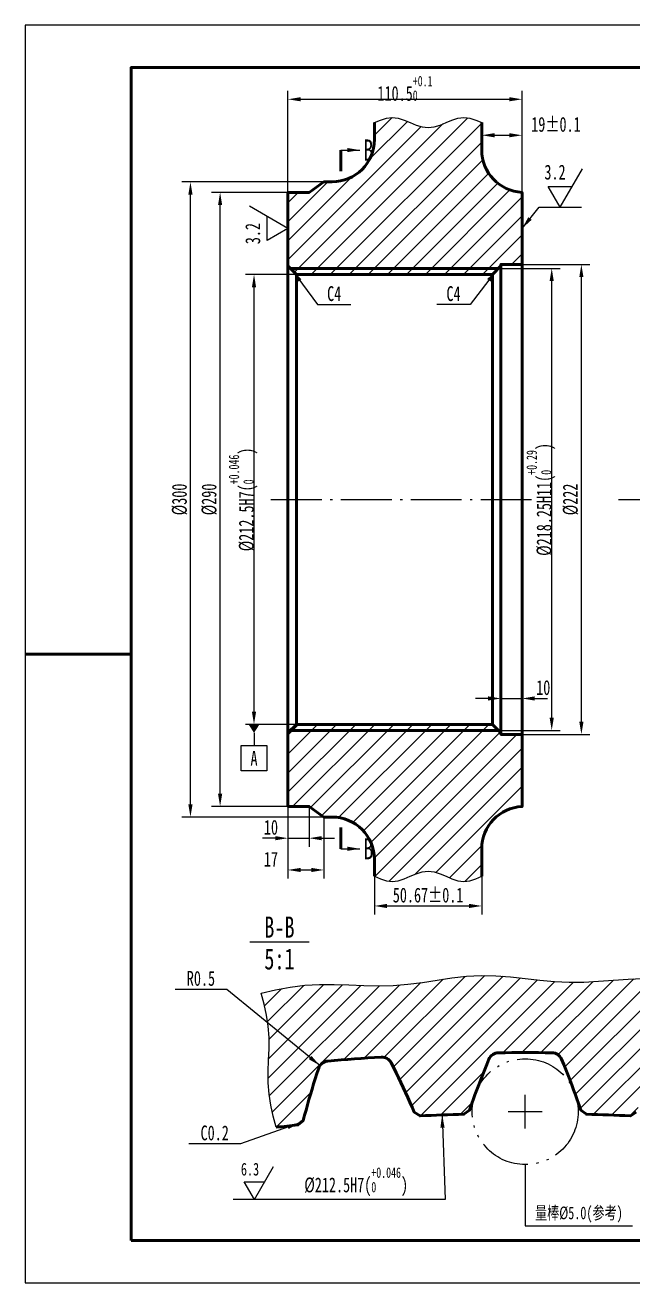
# Model space of a CAD drawing. Header units: millimetres. Extents: x 0 to 840, y 0 to 594.
# Drawn here: x 0 to 287, y 0 to 594 of the extents above; entities that cross this region are included whole.
import ezdxf
from ezdxf.enums import TextEntityAlignment as Align

# ---------------------------------------------------------------- set-up
doc = ezdxf.new("R2010")
doc.units = ezdxf.units.MM
doc.linetypes.add('GB_CENTER', pattern=[33, 24, -4, 1, -4])
doc.linetypes.add('GB_PHANTOM', pattern=[38, 24, -4, 1, -4, 1, -4])
for name, color, linetype, lineweight in [('中心线', 1, 'GB_CENTER', 25), ('剖面线', 8, 'Continuous', 25), ('双点画线', 6, 'GB_PHANTOM', 25), ('图框', 7, 'Continuous', 50), ('图框细', 7, 'Continuous', 25), ('尺寸', 3, 'Continuous', 25), ('文字', 7, 'Continuous', 25), ('波浪线', 3, 'Continuous', 25), ('粗实线', 7, 'Continuous', 50), ('细实线', 3, 'Continuous', 25)]:
    doc.layers.add(name, color=color, linetype=linetype, lineweight=lineweight)
doc.styles.add('HZ', font='simfang.ttf', dxfattribs={"width": 0.7})
doc.dimstyles.new('GB', dxfattribs={"dimscale": 2, "dimtxt": 3.5, "dimasz": 3, "dimexe": 2, "dimexo": 0, "dimgap": 0.8, "dimtad": 1, "dimdec": 3, "dimdsep": 46, "dimtxsty": 'HZ', "dimcen": 2.5, "dimclrd": 3, "dimclre": 3, "dimclrt": 7, "dimazin": 3, "dimtfac": 1, "dimtdec": 3, "dimtmove": 0, "dimatfit": 3, "dimlwd": 25, "dimlwe": 25})

msp = doc.modelspace()

# ---------------------------------------------------------------- hatches: boundary and pattern name
at = {"layer": '剖面线'}
h = msp.add_hatch(dxfattribs=at)
h.set_pattern_fill('ANSI31', scale=2)
h.paths.add_polyline_path([(215.5, 548), (215.5, 535, 0.39963753), (234.5, 515.025), (234.5, 481), (224.5, 481), (224.5, 480.25), (220.5, 476.25), (128, 476.25), (124, 480.25), (124, 515), (134, 515), (141, 520), (144.83, 520, 0.41421356), (164.83, 540), (164.83, 548), (167.645, 549.2), (170.46, 550.0785), (173.275, 550.4), (176.09, 550.0785), (178.905, 549.2), (181.72, 548), (184.535, 546.8), (187.35, 545.9215), (190.165, 545.6), (192.98, 545.9215), (195.795, 546.8), (198.61, 548), (201.425, 549.2), (204.24, 550.0785), (207.055, 550.4), (209.87, 550.0785), (212.685, 549.2)])
h = msp.add_hatch(dxfattribs=at)
h.set_pattern_fill('ANSI31', scale=2)
h.paths.add_polyline_path([(215.5, 192), (215.5, 205, -0.39963753), (234.5, 224.975), (234.5, 259), (224.5, 259), (224.5, 259.75), (220.5, 263.75), (128, 263.75), (124, 259.75), (124, 225), (134, 225), (141, 220), (144.83, 220, -0.41421356), (164.83, 200), (164.83, 192), (167.645, 190.8), (170.46, 189.9215), (173.275, 189.6), (176.09, 189.9215), (178.905, 190.8), (181.72, 192), (184.535, 193.2), (187.35, 194.0785), (190.165, 194.4), (192.98, 194.0785), (195.795, 193.2), (198.61, 192), (201.425, 190.8), (204.24, 189.9215), (207.055, 189.6), (209.87, 189.9215), (212.685, 190.8)])
h = msp.add_hatch(dxfattribs=at)
h.set_pattern_fill('ANSI31', scale=2)
h.paths.add_polyline_path([(353.5685, 73.4753, 0.0024366), (343.2711, 74.571), (340.7814, 76.7076), (340.1301, 79.1685), (339.4607, 81.6304), (338.7734, 84.0932), (338.0682, 86.5569), (337.3455, 89.0215), (336.6055, 91.4869), (335.8482, 93.9529), (335.0738, 96.4197), (334.2825, 98.8871), (333.4745, 101.355, 0.3000223), (329.1543, 104.7667, 0.00577452), (304.0181, 106.6281, 0.3000223), (299.2424, 103.8901), (298.0797, 101.5681), (296.9336, 99.2442), (295.8044, 96.9184), (294.6921, 94.5907), (293.5969, 92.2613), (292.5191, 89.9301), (291.4587, 87.5971), (290.4161, 85.2623), (289.3913, 82.9259), (288.3847, 80.5879), (285.6074, 78.8413, 0.00487324), (264.9108, 79.6066), (262.2701, 81.5535), (261.4389, 83.9595), (260.5895, 86.3652), (259.7221, 88.7706), (258.837, 91.1755), (257.9342, 93.58), (257.0141, 95.984), (256.0767, 98.3874), (255.1223, 100.7902), (254.151, 103.1924), (253.1629, 105.5939, 0.3000223), (248.6025, 108.6772, 0.00577452), (223.3975, 108.6772, 0.3000223), (218.8371, 105.5939), (217.849, 103.1924), (216.8777, 100.7902), (215.9233, 98.3874), (214.9859, 95.984), (214.0658, 93.58), (213.163, 91.1755), (212.2779, 88.7706), (211.4105, 86.3652), (210.5611, 83.9595), (209.7299, 81.5535), (207.0892, 79.6066, 0.00487324), (186.3926, 78.8413), (183.6153, 80.5879), (182.6087, 82.9259), (181.5839, 85.2623), (180.5413, 87.5971), (179.4809, 89.9301), (178.4031, 92.2613), (177.3079, 94.5907), (176.1956, 96.9184), (175.0664, 99.2442), (173.9203, 101.5681), (172.7576, 103.8901, 0.3000223), (167.9819, 106.6281, 0.00577452), (142.8457, 104.7667, 0.3000223), (138.5255, 101.355), (137.7175, 98.8871), (136.9262, 96.4197), (136.1518, 93.9529), (135.3945, 91.4869), (134.6545, 89.0215), (133.9318, 86.5569), (133.2266, 84.0932), (132.5393, 81.6304), (131.8699, 79.1685), (131.2186, 76.7076), (128.7289, 74.571, 0.0024366), (118.4315, 73.4753), (117.0486, 78.6667), (115.8787, 83.8818), (115.0778, 89.1379), (114.703, 94.4415), (114.6972, 99.7862), (114.9045, 105.1546), (115.1117, 110.523), (115.1059, 115.8677), (114.7311, 121.1713), (113.9302, 126.4274), (112.7603, 131.6425), (111.3774, 136.8339), (118.1912, 138.3759), (125.0403, 139.6631), (131.9351, 140.5388), (138.8734, 140.945), (145.8425, 140.9382), (152.8236, 140.6744), (159.798, 140.3673), (166.7523, 140.2309), (173.6815, 140.4221), (180.5892, 140.9988), (187.4857, 141.9039), (194.3834, 142.9808), (201.2924, 144.0155), (208.2179, 144.7933), (215.1586, 145.1574), (222.1079, 145.0501), (229.0574, 144.5286), (236, 143.75), (242.9327, 142.9286), (249.8579, 142.279), (256.7823, 141.958), (263.7138, 142.0229), (270.6583, 142.4162), (277.6166, 142.9808), (284.5832, 143.5024), (291.5473, 143.7667), (298.4958, 143.6172), (305.4183, 142.9969), (312.3103, 141.9636), (319.1764, 140.6744), (326.0295, 139.3433), (332.8879, 138.184), (339.7696, 137.3524), (346.687, 136.9053), (353.6416, 136.7847), (360.6226, 136.8339), (360.8298, 131.4655), (360.824, 126.1208), (360.4492, 120.8172), (359.6483, 115.561), (358.4785, 110.3459), (357.0955, 105.1546), (355.7126, 99.9632), (354.5427, 94.7482), (353.7418, 89.492), (353.367, 84.1884), (353.3612, 78.8437)])

# ---------------------------------------------------------------- linework, layer by layer
at = {"layer": '中心线'}
for p, q in [((116, 370), (242.5, 370)), ((280, 370), (608, 370)), ((236, 72.8489), (236, 88.8489)), ((228, 80.8489), (244, 80.8489))]:
    msp.add_line(p, q, dxfattribs=at)
at = {"layer": '双点画线'}
msp.add_circle((236, 80.8489), 25, dxfattribs=at)
at = {"layer": '图框'}
msp.add_line((0, 297), (50, 297), dxfattribs=at)
msp.add_lwpolyline([(50, 20), (820, 20), (820, 574), (50, 574)], close=True, dxfattribs=at)
at = {"layer": '图框细'}
msp.add_lwpolyline([(0, 0), (840, 0), (840, 594), (0, 594)], close=True, dxfattribs=at)
at = {"layer": '尺寸'}
for p, q in [((234.5, 498), (242.5, 508)), ((242.5, 508), (262.5, 508)), ((126, 478.25), (138, 462)), ((222.5, 478.25), (210, 462)), ((138, 462), (153.68, 462)), ((210, 462), (194.32, 462)), ((108, 259.75), (108, 253.75)), ((95.1371, 138.5952), (70.7771, 138.5952)), ((139.1371, 102.5952), (95.1371, 138.5952)), ((196.739, 79.2744), (198.2171, 39.3017)), ((129.6299, 75.6057), (101.6299, 65.6057)), ((101.6299, 65.6057), (77.2699, 65.6057)), ((236, 55.8489), (236, 26.8489)), ((198.2171, 39.3017), (98.2171, 39.3017)), ((236, 26.8489), (286.64, 26.8489))]:
    msp.add_line(p, q, dxfattribs=at)
msp.add_lwpolyline([(102, 253.75), (114, 253.75), (114, 241.75), (102, 241.75)], close=True, dxfattribs=at)
for points in [[(234.5, 498), (239.029, 502.0605), (237.4673, 503.3099)], [(126, 478.25), (128.7598, 472.8294), (130.3687, 474.0174)], [(222.5, 478.25), (218.0491, 474.104), (219.6344, 472.8845)], [(105.4, 263.75), (110.6, 263.75), (108, 259.75)], [(139.1371, 102.5952), (135.1266, 107.1686), (133.8601, 105.6207)], [(196.739, 79.2744), (195.9614, 73.2415), (197.9601, 73.3154)], [(129.6299, 75.6057), (123.6431, 74.5294), (124.3158, 72.6459)]]:
    msp.add_solid(points, dxfattribs=at)
at = {"layer": '波浪线'}
for points in [[(164.83, 548), (167.645, 549.2), (170.46, 550.0785), (173.275, 550.4), (176.09, 550.0785), (178.905, 549.2), (181.72, 548), (184.535, 546.8), (187.35, 545.9215), (190.165, 545.6), (192.98, 545.9215), (195.795, 546.8), (198.61, 548), (201.425, 549.2), (204.24, 550.0785), (207.055, 550.4), (209.87, 550.0785), (212.685, 549.2), (215.5, 548)], [(164.83, 192), (167.645, 190.8), (170.46, 189.9215), (173.275, 189.6), (176.09, 189.9215), (178.905, 190.8), (181.72, 192), (184.535, 193.2), (187.35, 194.0785), (190.165, 194.4), (192.98, 194.0785), (195.795, 193.2), (198.61, 192), (201.425, 190.8), (204.24, 189.9215), (207.055, 189.6), (209.87, 189.9215), (212.685, 190.8), (215.5, 192)], [(118.4315, 73.4753), (117.0486, 78.6667), (115.8787, 83.8818), (115.0778, 89.1379), (114.703, 94.4415), (114.6972, 99.7862), (114.9045, 105.1546), (115.1117, 110.523), (115.1059, 115.8677), (114.7311, 121.1713), (113.9302, 126.4274), (112.7603, 131.6425), (111.3774, 136.8339), (118.1912, 138.3759), (125.0403, 139.6631), (131.9351, 140.5388), (138.8734, 140.945), (145.8425, 140.9382), (152.8236, 140.6744), (159.798, 140.3673), (166.7523, 140.2309), (173.6815, 140.4221), (180.5892, 140.9988), (187.4857, 141.9039), (194.3834, 142.9808), (201.2924, 144.0155), (208.2179, 144.7933), (215.1586, 145.1574), (222.1079, 145.0501), (229.0574, 144.5286), (236, 143.75), (242.9327, 142.9286), (249.8579, 142.279), (256.7823, 141.958), (263.7138, 142.0229), (270.6583, 142.4162), (277.6166, 142.9808), (284.5832, 143.5024), (291.5473, 143.7667)]]:
    msp.add_lwpolyline(points, dxfattribs=at)
at = {"layer": '粗实线'}
for p, q in [((149, 525), (149, 535)), ((124, 259.75), (124, 480.25)), ((125.125, 479.125), (223.375, 479.125)), ((128, 263.75), (128, 476.25)), ((220.5, 263.75), (220.5, 476.25)), ((224.5, 480.25), (224.5, 481)), ((224.5, 259.75), (224.5, 480.25)), ((234.5, 259), (234.5, 481)), ((125.125, 260.875), (223.375, 260.875)), ((224.5, 259.75), (224.5, 259)), ((149, 215), (149, 205))]:
    msp.add_line(p, q, dxfattribs=at)
for points in [[(215.5, 548), (215.5, 535, 0.39963753), (234.5, 515.025), (234.5, 481), (224.5, 481), (224.5, 480.25), (220.5, 476.25), (128, 476.25), (124, 480.25), (124, 515), (134, 515), (141, 520), (144.83, 520, 0.41421356), (164.83, 540), (164.83, 548)], [(215.5, 192), (215.5, 205, -0.39963753), (234.5, 224.975), (234.5, 259), (224.5, 259), (224.5, 259.75), (220.5, 263.75), (128, 263.75), (124, 259.75), (124, 225), (134, 225), (141, 220), (144.83, 220, -0.41421356), (164.83, 200), (164.83, 192)], [(288.3847, 80.5879), (285.6074, 78.8413, 0.00487324), (264.9108, 79.6066), (262.2701, 81.5535), (261.4389, 83.9595), (260.5895, 86.3652), (259.7221, 88.7706), (258.837, 91.1755), (257.9342, 93.58), (257.0141, 95.984), (256.0767, 98.3874), (255.1223, 100.7902), (254.151, 103.1924), (253.1629, 105.5939, 0.3000223), (248.6025, 108.6772, 0.00577452), (223.3975, 108.6772, 0.3000223), (218.8371, 105.5939), (217.849, 103.1924), (216.8777, 100.7902), (215.9233, 98.3874), (214.9859, 95.984), (214.0658, 93.58), (213.163, 91.1755), (212.2779, 88.7706), (211.4105, 86.3652), (210.5611, 83.9595), (209.7299, 81.5535), (207.0892, 79.6066, 0.00487324), (186.3926, 78.8413), (183.6153, 80.5879), (182.6087, 82.9259), (181.5839, 85.2623), (180.5413, 87.5971), (179.4809, 89.9301), (178.4031, 92.2613), (177.3079, 94.5907), (176.1956, 96.9184), (175.0664, 99.2442), (173.9203, 101.5681), (172.7576, 103.8901, 0.3000223), (167.9819, 106.6281, 0.00577452), (142.8457, 104.7667, 0.3000223), (138.5255, 101.355), (137.7175, 98.8871), (136.9262, 96.4197), (136.1518, 93.9529), (135.3945, 91.4869), (134.6545, 89.0215), (133.9318, 86.5569), (133.2266, 84.0932), (132.5393, 81.6304), (131.8699, 79.1685), (131.2186, 76.7076), (128.7289, 74.571, 0.0024366), (118.4315, 73.4753)]]:
    msp.add_lwpolyline(points, format="xyb", dxfattribs=at)
for points in [[(158, 535), (152, 536), (152, 534)], [(158, 205), (152, 206), (152, 204)]]:
    msp.add_solid(points, dxfattribs=at)
at = {"layer": '细实线'}
for p, q in [((149, 535), (158, 535)), ((252.5, 508), (263.0078, 526.2)), ((252.5, 508), (246.842, 517.8)), ((246.842, 517.8), (258.158, 517.8)), ((124, 498), (105.8, 508.5078)), ((114.2, 492.342), (114.2, 503.658)), ((124, 498), (114.2, 492.342)), ((149, 205), (158, 205)), ((106, 161), (134, 161)), ((108.2171, 39.3017), (117.2238, 54.9017)), ((108.2171, 39.3017), (103.3673, 47.7017)), ((103.3673, 47.7017), (113.0668, 47.7017))]:
    msp.add_line(p, q, dxfattribs=at)

# ---------------------------------------------------------------- texts
at = {"layer": '文字', "style": 'HZ', "width": 0.7}
for s, height, p in [('B', 10, (162, 535)), ('A', 7, (108, 247.75)), ('B', 10, (162, 205)), ('B-B', 10, (120, 168)), ('5:1', 10, (120, 153))]:
    msp.add_text(s, height=height, dxfattribs=at).set_placement(p, align=Align.MIDDLE_CENTER)
for s, height, p in [('3.2', 7, (255.0461, 519)), ('6.3', 6, (110.3995, 48.9017))]:
    msp.add_text(s, height=height, dxfattribs=at).set_placement(p, align=Align.BOTTOM_RIGHT)
msp.add_text('3.2', height=7, rotation=90, dxfattribs=at).set_placement((113, 500.5461), align=Align.BOTTOM_RIGHT)
at = {"layer": '文字', "attachment_point": 8, "style": 'HZ'}
for s, insert, char_height in [('C4', (145.84, 463.6), 7), ('C4', (202.16, 463.6), 7), ('R0.5', (82.9571, 140.1952), 7), ('C0.2', (89.4499, 67.2057), 7), ('%%c212.5H7(\\H0.7x;\\S+0.046^ 0;\\H1.4286x;)', (156.2171, 40.9017), 7), ('量棒%%c5.0(参考)', (261.32, 28.4489), 6)]:
    msp.add_mtext(s, dxfattribs=dict(at, insert=insert, char_height=char_height))

# ---------------------------------------------------------------- dimensions: what is measured, and where the dimension line sits
at = {"layer": '尺寸'}
for base, p1, p2, text in [((124, 559), (124, 515), (234.5, 515.025), '<>\\H0.7x;\\S+0.1^ 0;'), ((164.83, 178), (164.83, 192), (215.5, 192), '<>±0.1')]:
    msp.add_linear_dim(base=base, p1=p1, p2=p2, text=text, dimstyle='GB', dxfattribs=at).render()
msp.add_linear_dim(base=(215.5, 542), p1=(215.5, 542), p2=(234.5, 515.025), location=(250.5, 547.1), text='<>±0.1', dimstyle='GB', override={"dimtmove": 2}, dxfattribs=at).render()
for base, p1, p2, text in [((78, 220), (141, 220), (141, 520), '%%c<>'), ((92, 225), (124, 225), (124, 515), '%%c<>'), ((108, 263.75), (128, 263.75), (128, 476.25), '%%c<>H7(\\H0.7x;\\S+0.046^ 0;\\H1.4286x;)'), ((248.5, 260.875), (223.375, 260.875), (223.375, 479.125), '%%c<>H11(\\H0.7x;\\S+0.29^ 0;\\H1.4286x;)'), ((262.5, 259), (234.5, 259), (234.5, 481), '%%c<>')]:
    msp.add_linear_dim(base=base, p1=p1, p2=p2, angle=90, text=text, dimstyle='GB', dxfattribs=at).render()
for base, p1, p2, location in [((224.5, 276), (224.5, 259.75), (234.5, 259), (244.5, 281.1)), ((124, 210), (124, 225), (134, 225), (116, 215.1)), ((124, 195), (124, 225), (141, 220), (116, 200.1))]:
    msp.add_linear_dim(base=base, p1=p1, p2=p2, location=location, dimstyle='GB', override={"dimtmove": 2}, dxfattribs=at).render()

doc.saveas('drawing.dxf')
